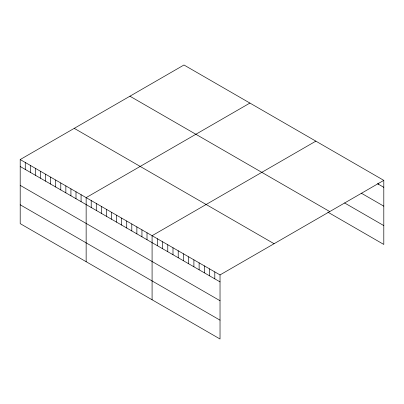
<?xml version="1.0" encoding="UTF-8"?>
<svg xmlns="http://www.w3.org/2000/svg" width="404" height="404" viewBox="0 0 404 404"><rect width="100%" height="100%" fill="white"/><g stroke="black" fill="none" stroke-linecap="round" stroke-linejoin="round"><path stroke-width="0.61" d="M20.2 159.555L220.029 274.922L220.029 339.001L20.2 223.629L20.2 159.555L183.972 64.999L383.8 180.371L383.8 244.445L327.881 212.161M249.914 103.07L86.143 197.627L86.143 261.701M315.857 141.142L152.086 235.699L152.086 299.773M220.029 274.922L383.8 180.371M377.528 183.699L383.8 187.32M361.327 193.198L383.8 206.171M344.602 202.965L383.8 225.594M129.926 96.203L329.755 211.57M74.245 128.351L274.074 243.718M20.2 166.504L220.029 281.876M20.2 185.355L220.029 300.728M20.2 204.778L220.029 320.15M378.573 183.143L378.573 184.305M214.802 271.907L214.802 278.856M209.575 268.887L209.575 275.841M204.348 265.872L204.348 272.821M199.121 262.853L199.121 269.806M193.895 259.838L193.895 266.786M188.668 256.818L188.668 263.772M183.441 253.803L183.441 260.752M178.214 250.783L178.214 257.737M172.993 247.768L172.993 254.717M167.766 244.748L167.766 251.702M162.539 241.733L162.539 248.682M157.313 238.714L157.313 245.667M147.011 232.77L147.011 239.718M141.94 229.841L141.94 236.789M136.87 226.912L136.87 233.866M131.795 223.983L131.795 230.936M126.725 221.054L126.725 228.007M121.649 218.125L121.649 225.078M116.579 215.196L116.579 222.149M111.504 212.267L111.504 219.221M106.434 209.338L106.434 216.292M101.359 206.414L101.359 213.363M96.288 203.485L96.288 210.434M91.213 200.556L91.213 207.504M81.073 194.698L81.073 201.647M75.997 191.769L75.997 198.723M70.927 188.84L70.927 195.794M65.852 185.911L65.852 192.865M60.782 182.982L60.782 189.936M55.707 180.053L55.707 187.007M50.636 177.124L50.636 184.078M45.561 174.195L45.561 181.149M40.491 171.266L40.491 178.22M35.416 168.342L35.416 175.291M30.345 165.413L30.345 172.362M25.27 162.484L25.27 169.433"/></g></svg>
